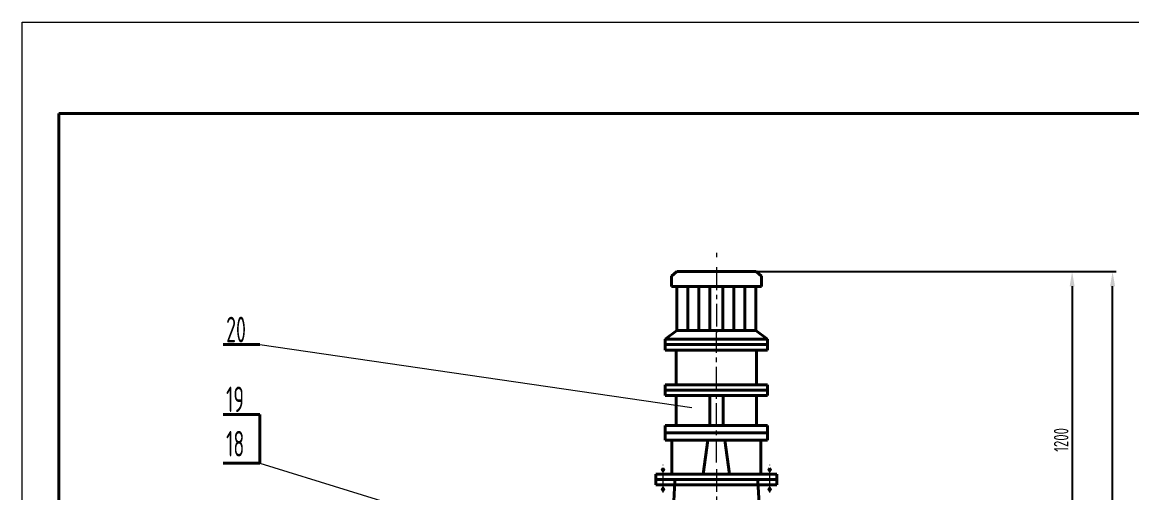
# Model space of a CAD drawing. Extents: x 2514 to 4956, y -860 to 401.
# Drawn here: x 2513.9 to 2817.3, y 272.4 to 401.2 of the extents above; entities that cross this region are included whole.
import ezdxf

# ---------------------------------------------------------------- set-up
doc = ezdxf.new("R2010")
doc.units = 0
doc.header["$LTSCALE"] = 5
doc.header["$MEASUREMENT"] = 0
doc.linetypes.add('CENTER', pattern=[2, 1.25, -0.25, 0.25, -0.25])
doc.layers.get('0').update_dxf_attribs({"linetype": 'CONTINUOUS', "lineweight": 18})
doc.layers.get('DEFPOINTS').update_dxf_attribs({"linetype": 'CONTINUOUS', "lineweight": 18})
doc.layers.add('1', color=1, linetype='CONTINUOUS', lineweight=40)
doc.layers.add('2', color=7, linetype='CENTER', lineweight=18)
doc.styles.get("Standard").update_dxf_attribs({"font": 'isocp.shx', "width": 0.707, "bigfont": 'hztxt.shx'})
doc.dimstyles.get("Standard").update_dxf_attribs({"dimtxt": 4, "dimasz": 4, "dimexe": 0.3, "dimexo": 0.0625, "dimgap": 0.1, "dimtad": 1, "dimdec": 4, "dimzin": 0, "dimdsep": 46, "dimtxsty": 'Standard', "dimcen": 0.09, "dimadec": 0, "dimazin": 0, "dimtfac": 1, "dimtdec": 4, "dimtmove": 0, "dimatfit": 3, "dimfxl": 1, "dimtolj": 1, "dimtzin": 0, "dimarcsym": 0})

# ---------------------------------------------------------------- blocks, each defined once
blk = doc.blocks.new('*D80')
at = {"color": 0, "lineweight": -2, "transparency": 16777216}
for p, q in [((2714.55, 332.91), (2801.98, 332.91)), ((2800.98, 328.91), (2800.98, 222.6)), ((2724.65, 218.6), (2801.98, 218.6))]:
    blk.add_line(p, q, dxfattribs=at)
at = {"color": 0, "transparency": 16777216}
for points in [[(2800.31, 328.91), (2801.65, 328.91), (2800.98, 332.91)], [(2800.31, 222.6), (2801.65, 222.6), (2800.98, 218.6)]]:
    blk.add_solid(points, dxfattribs=at)
at = {"layer": 'DEFPOINTS', "color": 0, "transparency": 16777216}
for p in [(2714.55, 332.91), (2724.65, 218.6), (2800.98, 218.6)]:
    blk.add_point(p, dxfattribs=at)
at = {"color": 0, "transparency": 16777216, "insert": (2797.98, 286.85), "char_height": 4, "attachment_point": 5, "rotation": 90}
blk.add_mtext('\\A1;1200', dxfattribs=at)
blk = doc.blocks.new('*D86')
at = {"color": 0, "lineweight": -2, "transparency": 16777216}
for p, q in [((2714.55, 332.91), (2813.04, 332.91)), ((2812.04, 54), (2812.04, 328.91)), ((2704.34, 50), (2813.04, 50))]:
    blk.add_line(p, q, dxfattribs=at)
at = {"color": 0, "transparency": 16777216}
for points in [[(2811.37, 328.91), (2812.71, 328.91), (2812.04, 332.91)], [(2811.37, 54), (2812.71, 54), (2812.04, 50)]]:
    blk.add_solid(points, dxfattribs=at)
at = {"layer": 'DEFPOINTS', "color": 0, "transparency": 16777216}
for p in [(2714.55, 332.91), (2812.04, 332.91), (2704.34, 50)]:
    blk.add_point(p, dxfattribs=at)
at = {"color": 0, "transparency": 16777216, "insert": (2809.04, 155.74), "char_height": 4, "attachment_point": 5, "rotation": 90}
blk.add_mtext('\\A1;~3040', dxfattribs=at)

msp = doc.modelspace()

# ---------------------------------------------------------------- linework, layer by layer
for p, q in [((2513.86235, 401.15183), (3107.86235, 401.15183)), ((2513.86235, -439.84817), (2513.86235, 401.15183)), ((2714.54688, 332.90984), (2793.11521, 332.90984)), ((2578.80527, 312.9082), (2696.95242, 295.74623)), ((2578.80527, 280.4453), (2701.54881, 242.65889))]:
    msp.add_line(p, q)
at = {"layer": '1'}
for p, q in [((2523.86235, 376.15183), (3097.86235, 376.15183)), ((2523.86235, -429.84817), (2523.86235, 376.15183)), ((2691.39531, 331.69101), (2692.8479, 332.90984)), ((2691.39531, 328.78582), (2691.39531, 331.69101)), ((2692.8479, 332.90984), (2714.54688, 332.90984)), ((2715.99947, 331.69101), (2714.54688, 332.90984)), ((2715.99947, 328.78582), (2715.99947, 331.69101)), ((2691.39531, 328.78582), (2715.99947, 328.78582)), ((2692.89739, 328.78582), (2692.89739, 316.80959)), ((2695.89739, 328.78582), (2695.89739, 316.80959)), ((2698.89739, 328.78582), (2698.89739, 316.80959)), ((2701.89739, 328.78582), (2701.89739, 316.80959)), ((2705.49739, 328.78582), (2705.49739, 316.80959)), ((2705.49739, 328.78582), (2705.49739, 316.80959)), ((2708.49739, 328.78582), (2708.49739, 316.80959)), ((2711.49739, 328.78582), (2711.49739, 316.80959)), ((2714.49739, 328.78582), (2714.49739, 316.80959)), ((2689.7017, 314.42891), (2692.89739, 316.80959)), ((2692.89739, 316.80959), (2714.49739, 316.80959)), ((2717.69308, 314.42891), (2714.49739, 316.80959)), ((2568.80527, 312.9082), (2578.80527, 312.9082)), ((2717.69308, 314.42891), (2689.7017, 314.42891)), ((2689.7017, 311.42891), (2689.7017, 314.42891)), ((2689.7017, 312.92891), (2717.69308, 312.92891)), ((2717.69308, 311.42891), (2717.69308, 314.42891)), ((2689.7017, 311.42891), (2717.69308, 311.42891)), ((2692.68696, 301.95772), (2692.68696, 311.42891)), ((2714.70782, 301.95772), (2714.70782, 311.42891)), ((2717.69308, 301.95772), (2689.7017, 301.95772)), ((2689.7017, 298.95772), (2689.7017, 301.95772)), ((2717.69308, 300.45772), (2689.7017, 300.45772)), ((2717.69308, 298.95772), (2717.69308, 301.95772)), ((2717.69308, 298.95772), (2689.7017, 298.95772)), ((2692.68696, 298.95772), (2692.68696, 290.80583)), ((2701.86515, 290.80583), (2701.86515, 298.95772)), ((2705.52964, 290.80583), (2705.52964, 298.95772)), ((2714.70782, 298.95772), (2714.70782, 290.80583)), ((2568.80527, 293.78964), (2578.80527, 293.78964)), ((2578.80527, 280.4453), (2578.80527, 293.78964)), ((2689.7017, 290.80583), (2717.69308, 290.80583)), ((2689.7017, 286.80583), (2689.7017, 290.80583)), ((2689.7017, 288.80583), (2717.69308, 288.80583)), ((2717.69308, 286.80583), (2717.69308, 290.80583)), ((2689.7017, 286.80583), (2717.69308, 286.80583)), ((2691.50155, 277.50984), (2691.50155, 286.80583)), ((2701.37677, 286.80583), (2700.07445, 277.50984)), ((2706.01801, 286.80583), (2707.32033, 277.50984)), ((2715.89323, 277.50984), (2715.89323, 286.80583)), ((2568.80527, 280.4453), (2578.80527, 280.4453)), ((2687.15006, 274.50984), (2687.15006, 277.50984)), ((2687.15006, 277.50984), (2720.24472, 277.50984)), ((2688.71687, 278.40375), (2689.51687, 279.05725)), ((2689.51687, 278.40375), (2688.71687, 279.05725)), ((2717.87791, 278.40375), (2718.67791, 279.05725)), ((2718.67791, 278.40375), (2717.87791, 279.05725)), ((2720.24472, 274.50984), (2720.24472, 277.50984)), ((2687.15006, 276.00984), (2720.24472, 276.00984)), ((2687.15006, 274.50984), (2720.24472, 274.50984)), ((2689.51687, 273.61592), (2688.71687, 272.96242)), ((2688.71687, 273.61592), (2689.51687, 272.96242)), ((2692.37401, 275.59633), (2689.38701, 222.84222)), ((2715.02077, 275.59633), (2718.00777, 222.84222)), ((2718.67791, 273.61592), (2717.87791, 272.96242)), ((2717.87791, 273.61592), (2718.67791, 272.96242))]:
    msp.add_line(p, q, dxfattribs=at)
at = {"layer": '2'}
for p, q in [((2703.69739, 338.06079), (2703.69739, 336.80374)), ((2703.69739, 334.08248), (2703.69739, 316.18609)), ((2703.69739, 334.08248), (2703.69739, 316.18609)), ((2703.69739, 280.62562), (2703.69739, 316.23402)), ((2689.11687, 272.44267), (2689.11687, 280.06128)), ((2718.27791, 272.44267), (2718.27791, 280.06128)), ((2703.69739, 278.85301), (2703.69739, 262.27573))]:
    msp.add_line(p, q, dxfattribs=at)

# ---------------------------------------------------------------- texts
at = {"layer": '1', "width": 0.63}
for s, p in [('20', (2569.63014, 313.55398)), ('19', (2569.63014, 294.43542)), ('18', (2569.63014, 282.30124))]:
    msp.add_text(s, height=7, dxfattribs=at).set_placement(p)

# ---------------------------------------------------------------- dimensions: what is measured, and where the dimension line sits
for base, p1, p2, text, picture, middle in [((2812.04127, 332.90984), (2704.33874, 50.00178), (2714.54688, 332.90984), '~3040', '*D86', (2812.04127, 155.73571)), ((2800.97987, 218.59633), (2714.54688, 332.90984), (2724.65263, 218.59633), '1200', '*D80', (2800.97987, 286.85474))]:
    dim = msp.add_linear_dim(base=base, p1=p1, p2=p2, angle=90, text=text, dimstyle='Standard', override={"dimtxt": 4, "dimasz": 4, "dimexe": 1, "dimexo": 0, "dimgap": 1, "dimtad": 1, "dimtih": 0, "dimtoh": 0, "dimtofl": 1, "dimatfit": 0})
    dim.commit()
    dim.dimension.update_dxf_attribs({"geometry": picture, "text_midpoint": middle, "dimtype": 160})

doc.saveas('drawing.dxf')
